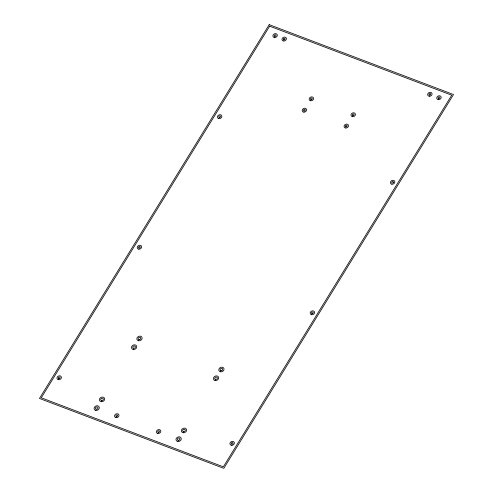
<?xml version="1.0" encoding="UTF-8"?>
<svg xmlns="http://www.w3.org/2000/svg" width="493" height="493" viewBox="0 0 493 493"><rect width="100%" height="100%" fill="white"/><g stroke="black" fill="none" stroke-linecap="round" stroke-linejoin="round"><path stroke-width="0.74" d="M269.196 24.65L39.471 398.455L223.804 468.35L453.529 94.545L269.196 24.65M269.665 26.172L41.276 397.796L223.335 466.828L451.724 95.204L269.665 26.172M393.359 182.583L393.161 182.786A0.912 0.752 -25.9 0 1 391.836 182.724A0.912 0.752 -25.9 0 1 392.342 181.547A0.912 0.752 -25.9 0 1 393.494 182.022A0.968 0.795 -25.8 0 1 393.365 182.583M58.451 379.696A2.286 1.88 -25.9 0 0 61.378 377.12A2.286 1.88 -25.9 0 0 57.761 376.479A2.286 1.88 -25.9 0 0 58.451 379.696M391.793 184.166A2.286 1.88 -25.9 0 0 394.813 181.677A2.286 1.88 -25.9 0 0 391.251 180.906A2.286 1.88 -25.9 0 0 391.793 184.166M345.611 127.989A2.286 1.88 -25.9 0 0 348.459 125.339A2.286 1.88 -25.9 0 0 344.804 124.803A2.286 1.88 -25.9 0 0 345.611 127.989M346.018 126.818A0.912 0.752 -25.9 0 0 347.158 125.764A0.912 0.752 -25.9 0 0 345.698 125.549A0.912 0.752 -25.9 0 0 346.018 126.818M95.771 410.373A2.724 2.243 -25.9 0 0 99.29 407.341A2.724 2.243 -25.9 0 0 95.007 406.528A2.724 2.243 -25.9 0 0 95.771 410.373M96.234 409.215A1.35 1.109 -25.9 0 0 97.978 407.711A1.35 1.109 -25.9 0 0 95.858 407.31A1.35 1.109 -25.9 0 0 96.234 409.215M283.765 41.005A2.286 1.88 -25.9 0 0 286.316 38.14A2.286 1.88 -25.9 0 0 282.551 37.973A2.286 1.88 -25.9 0 0 283.765 41.005M284.03 39.822A0.912 0.752 -25.9 0 0 285.053 38.682A0.912 0.752 -25.9 0 0 283.549 38.614A0.912 0.752 -25.9 0 0 284.03 39.822M115.997 417.626A2.286 1.88 -25.9 0 0 118.949 415.069A2.286 1.88 -25.9 0 0 115.344 414.397A2.286 1.88 -25.9 0 0 115.997 417.626M116.459 416.468A0.912 0.752 -25.9 0 0 117.636 415.451A0.912 0.752 -25.9 0 0 116.2 415.18A0.912 0.752 -25.9 0 0 116.459 416.468M58.901 378.538A0.912 0.752 -25.9 0 0 60.072 377.509A0.912 0.752 -25.9 0 0 58.624 377.25A0.912 0.752 -25.9 0 0 58.901 378.538M218.787 118.573A2.286 1.88 -25.9 0 0 221.862 116.138A2.286 1.88 -25.9 0 0 218.331 115.294A2.286 1.88 -25.9 0 0 218.787 118.573M219.311 117.426A0.912 0.752 -25.9 0 0 220.537 116.459A0.912 0.752 -25.9 0 0 219.126 116.12A0.912 0.752 -25.9 0 0 219.311 117.426M138.81 249.168A2.286 1.88 -25.9 0 0 141.583 246.463A2.286 1.88 -25.9 0 0 137.892 246.025A2.286 1.88 -25.9 0 0 138.81 249.168M138.619 340.755A2.724 2.243 -25.9 0 0 142.07 337.662A2.724 2.243 -25.9 0 0 137.75 336.941A2.724 2.243 -25.9 0 0 138.619 340.755M133.239 349.457A2.724 2.243 -25.9 0 0 136.727 346.388A2.724 2.243 -25.9 0 0 132.426 345.624A2.724 2.243 -25.9 0 0 133.239 349.457M101.663 401.715A2.724 2.243 -25.9 0 0 104.491 398.184A2.724 2.243 -25.9 0 0 99.968 398.227A2.724 2.243 -25.9 0 0 101.663 401.715M183.273 432.768A2.724 2.243 -25.9 0 0 186.52 429.502A2.724 2.243 -25.9 0 0 182.108 429.052A2.724 2.243 -25.9 0 0 183.273 432.768M220.451 371.802A2.724 2.243 -25.9 0 0 224.013 368.807A2.724 2.243 -25.9 0 0 219.755 367.938A2.724 2.243 -25.9 0 0 220.451 371.802M215.047 380.491A2.724 2.243 -25.9 0 0 218.676 377.564A2.724 2.243 -25.9 0 0 214.455 376.603A2.724 2.243 -25.9 0 0 215.047 380.491M177.918 441.469A2.724 2.243 -25.9 0 0 181.171 438.215A2.724 2.243 -25.9 0 0 176.765 437.747A2.724 2.243 -25.9 0 0 177.918 441.469M231.833 445.315A2.286 1.88 -25.9 0 0 234.212 442.35A2.286 1.88 -25.9 0 0 230.416 442.381A2.286 1.88 -25.9 0 0 231.833 445.315M157.828 433.476A2.286 1.88 -25.9 0 0 160.773 430.919A2.286 1.88 -25.9 0 0 157.168 430.253A2.286 1.88 -25.9 0 0 157.828 433.476M311.705 314.737A2.286 1.88 -25.9 0 0 314.552 312.094A2.286 1.88 -25.9 0 0 310.898 311.558A2.286 1.88 -25.9 0 0 311.705 314.737M352.618 116.699A2.286 1.88 -25.9 0 0 355.354 113.969A2.286 1.88 -25.9 0 0 351.651 113.575A2.286 1.88 -25.9 0 0 352.618 116.699M310.787 100.788A2.286 1.88 -25.9 0 0 313.523 98.052A2.286 1.88 -25.9 0 0 309.826 97.657A2.286 1.88 -25.9 0 0 310.787 100.788M303.904 112.133A2.286 1.88 -25.9 0 0 306.523 109.317A2.286 1.88 -25.9 0 0 302.782 109.07A2.286 1.88 -25.9 0 0 303.904 112.133M429.267 96.221A2.286 1.88 -25.9 0 0 432.004 93.485A2.286 1.88 -25.9 0 0 428.3 93.091A2.286 1.88 -25.9 0 0 429.267 96.221M438.302 99.66A2.286 1.88 -25.9 0 0 441.124 96.998A2.286 1.88 -25.9 0 0 437.457 96.492A2.286 1.88 -25.9 0 0 438.302 99.66M274.515 37.542A2.286 1.88 -25.9 0 0 277.251 34.806A2.286 1.88 -25.9 0 0 273.553 34.418A2.286 1.88 -25.9 0 0 274.515 37.542M139.051 339.597A1.35 1.109 -25.9 0 0 140.764 338.062A1.35 1.109 -25.9 0 0 138.625 337.705A1.35 1.109 -25.9 0 0 139.051 339.597M429.619 95.044A0.912 0.752 -25.9 0 0 430.716 93.953A0.912 0.752 -25.9 0 0 429.237 93.799A0.912 0.752 -25.9 0 0 429.619 95.044M232.03 444.131A0.912 0.752 -25.9 0 0 232.979 442.948A0.912 0.752 -25.9 0 0 231.457 442.96A0.912 0.752 -25.9 0 0 232.03 444.131M101.854 400.538A1.35 1.109 -25.9 0 0 103.253 398.788A1.35 1.109 -25.9 0 0 101.01 398.806A1.35 1.109 -25.9 0 0 101.854 400.538M139.18 247.997A0.912 0.752 -25.9 0 0 140.289 246.913A0.912 0.752 -25.9 0 0 138.816 246.74A0.912 0.752 -25.9 0 0 139.18 247.997M352.97 115.528A0.912 0.752 -25.9 0 0 354.066 114.438A0.912 0.752 -25.9 0 0 352.581 114.277A0.912 0.752 -25.9 0 0 352.97 115.528M158.284 432.318A0.912 0.752 -25.9 0 0 159.461 431.295A0.912 0.752 -25.9 0 0 158.025 431.03A0.912 0.752 -25.9 0 0 158.284 432.318M215.558 379.345A1.35 1.109 -25.9 0 0 217.358 377.897A1.35 1.109 -25.9 0 0 215.262 377.416A1.35 1.109 -25.9 0 0 215.558 379.345M311.145 99.617A0.912 0.752 -25.9 0 0 312.235 98.52A0.912 0.752 -25.9 0 0 310.756 98.366A0.912 0.752 -25.9 0 0 311.145 99.617M304.199 110.956A0.912 0.752 -25.9 0 0 305.247 109.834A0.912 0.752 -25.9 0 0 303.756 109.729A0.912 0.752 -25.9 0 0 304.199 110.956M178.269 440.298A1.35 1.109 -25.9 0 0 179.883 438.684A1.35 1.109 -25.9 0 0 177.702 438.45A1.35 1.109 -25.9 0 0 178.269 440.298M183.624 431.591A1.35 1.109 -25.9 0 0 185.232 429.976A1.35 1.109 -25.9 0 0 183.045 429.748A1.35 1.109 -25.9 0 0 183.624 431.591M312.112 313.573A0.912 0.752 -25.9 0 0 313.252 312.519A0.912 0.752 -25.9 0 0 311.792 312.303A0.912 0.752 -25.9 0 0 312.112 313.573M220.932 370.65A1.35 1.109 -25.9 0 0 222.7 369.165A1.35 1.109 -25.9 0 0 220.587 368.733A1.35 1.109 -25.9 0 0 220.932 370.65M274.872 36.371A0.912 0.752 -25.9 0 0 275.963 35.274A0.912 0.752 -25.9 0 0 274.484 35.12A0.912 0.752 -25.9 0 0 274.872 36.371M133.689 348.292A1.35 1.109 -25.9 0 0 135.421 346.776A1.35 1.109 -25.9 0 0 133.283 346.394A1.35 1.109 -25.9 0 0 133.689 348.292M438.696 98.495A0.912 0.752 -25.9 0 0 439.824 97.429A0.912 0.752 -25.9 0 0 438.357 97.226A0.912 0.752 -25.9 0 0 438.696 98.495"/></g></svg>
